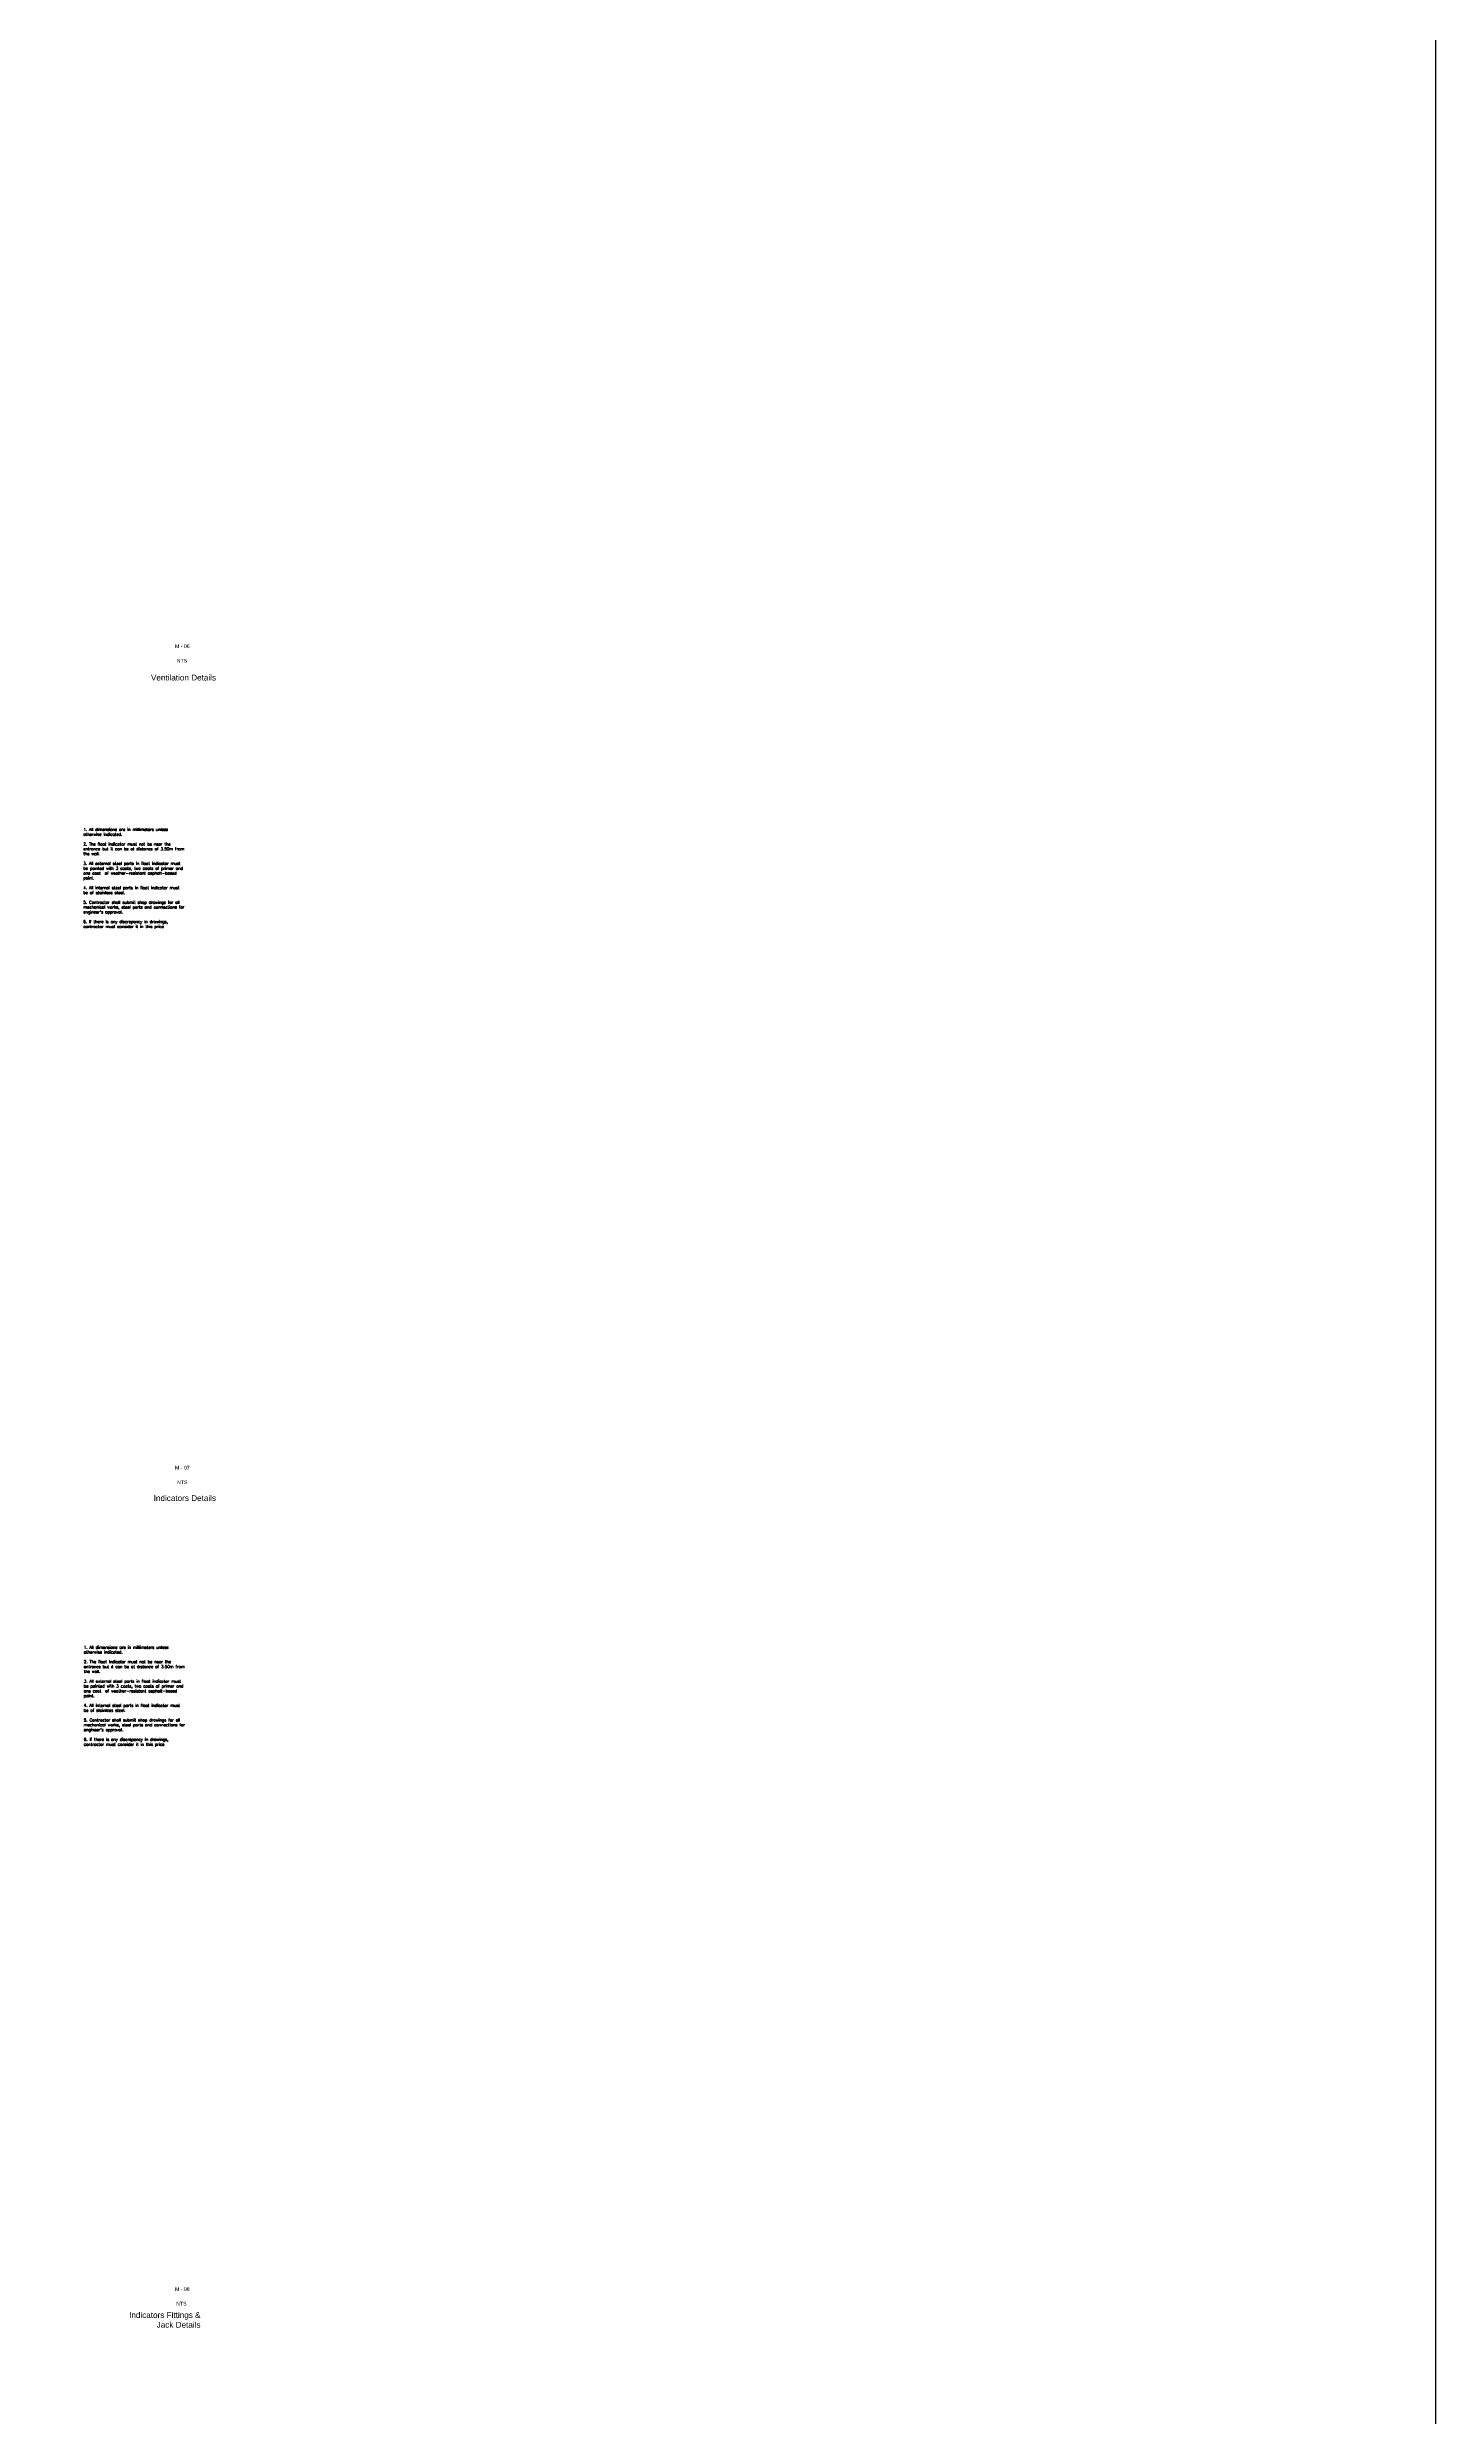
# Model space of a CAD drawing. Extents: x 152000 to 152174, y 158796 to 159332.
# Drawn here: x 152102.4 to 152173.9, y 158942.1 to 159064.2 of the extents above; entities that cross this region are included whole.
import ezdxf

# ---------------------------------------------------------------- set-up
doc = ezdxf.new("R2010")
doc.units = 0
doc.header["$LTSCALE"] = 3
doc.header["$MEASUREMENT"] = 0
doc.layers.get('0').update_dxf_attribs({"linetype": 'CONTINUOUS'})
doc.layers.add('TEXTS', color=1, linetype='CONTINUOUS')
doc.layers.add('TXT', color=6, linetype='CONTINUOUS')
doc.styles.add('STYLE4', font='arial.ttf')

msp = doc.modelspace()

# ---------------------------------------------------------------- linework, layer by layer
at = {"layer": 'TEXTS', "color": 2}
msp.add_lwpolyline([(152000.31081, 159256.84238), (152173.94354, 159256.84238), (152173.94354, 158796.26395), (152000.31081, 158796.26395)], close=True, dxfattribs=at)

# ---------------------------------------------------------------- texts
at = {"color": 7, "linetype": 'Continuous', "char_height": 0.15, "width": 5.6900961, "attachment_point": 1, "style": 'STYLE4'}
for insert in [(152104.27224, 159024.18111), (152104.29793, 158982.04798)]:
    msp.add_mtext("{\\Fsimplex|c0;\\L\\P\\l1. All dimensions are in millimeters unless otherwise indicated.\\P\\P2. The float indicator must not be near the entrance but it can be at distance of 3.50m from the wall.\\P\\P3. All external steel parts in float indicator must be painted with 3 coats, two coats of primer and one coat  of weather-resistant asphalt-based paint.\\P \\P4. All internal steel parts in float indicator must be of stainless steel.\\P\\P5. Contractor shall submit shop drawings for all mechanical works, steel parts and connections for engineer's approval.\\P\\P6. If there is any discrepancy in drawings, contractor must consider it in this price }", dxfattribs=dict(at, insert=insert))
at = {"layer": 'TXT', "color": 7, "attachment_point": 3}
for s, insert, char_height, width in [('\\A1;{\\fArial|b0|i0|c0|p34;M - 06}', (152109.75235, 159033.39152), 0.1904466, 2.6058199), ('{\\fArial|b0|i0|c0|p34;V\\fArial|b0|i0|c238|p34;entilation \\fArial|b0|i0|c0|p34;Details}', (152111.11142, 159031.83239), 0.3, 5.3402056), ('{\\fArial|b0|i0|c0|p34;NTS}', (152109.62415, 159032.64141), 0.1904466, 0.5909823), ('\\A1;{\\fArial|b0|i0|c0|p34;M - 07}', (152109.75235, 158991.06902), 0.1904466, 2.6058199), ('{\\fArial|b0|i0|c0|p34;NTS}', (152109.63578, 158990.31891), 0.1904466, 0.5909823), ('{\\fArial|b0|i0|c0|p34;Indicators Details}', (152111.11142, 158989.55718), 0.3, 5.3402056), ('\\A1;{\\fArial|b0|i0|c0|p34;M - 08}', (152109.75235, 158948.74652), 0.1904466, 2.6058199), ('{\\fArial|b0|i0|c0|p34;Indicators Fittings & Jack Details}', (152110.31122, 158947.46379), 0.3, 4.5421216), ('{\\fArial|b0|i0|c0|p34;NTS}', (152109.59564, 158947.99641), 0.1904466, 0.5909823)]:
    msp.add_mtext(s, dxfattribs=dict(at, insert=insert, char_height=char_height, width=width))

doc.saveas('drawing.dxf')
